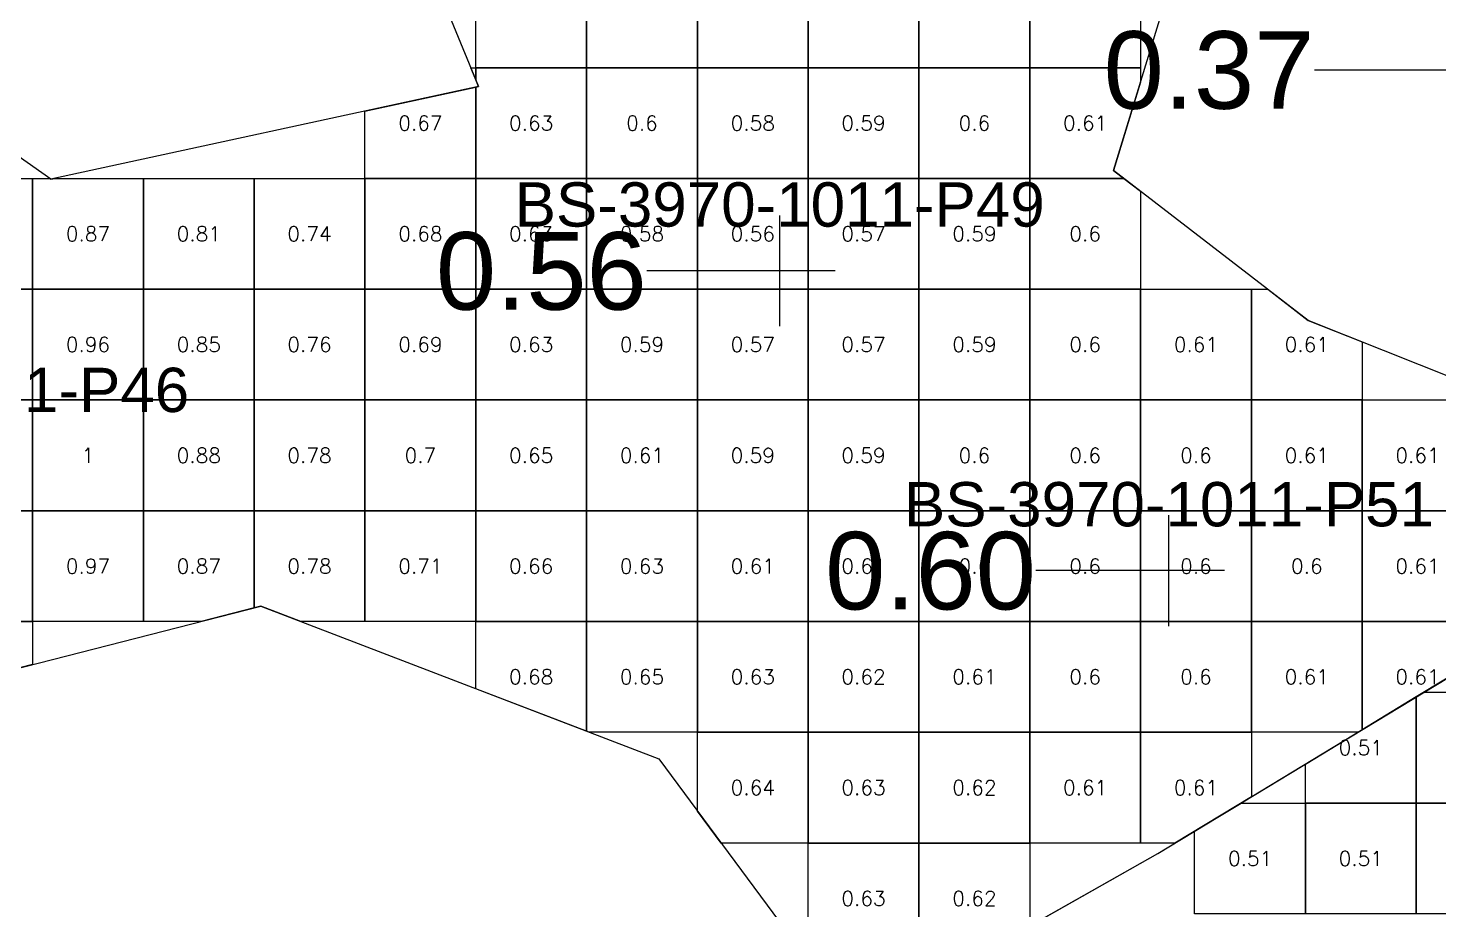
# Model space of a CAD drawing. Header units: inches. Extents: x 469759 to 470079, y 4349683 to 4349873.
# Drawn here: x 469832.68 to 469845.41, y 4349780.52 to 4349788.48 of the extents above; entities that cross this region are included whole.
import ezdxf
from ezdxf.enums import TextEntityAlignment as Align

# ---------------------------------------------------------------- set-up
doc = ezdxf.new("R2010")
doc.units = ezdxf.units.IN
doc.header["$MEASUREMENT"] = 0
for name, color, linetype, lineweight in [('孔口文字', 7, 'Continuous', 0), ('点', 7, 'Continuous', 0), ('爆区方格网', 7, 'Continuous', 0), ('线条', 7, 'Continuous', 0), ('钻孔', 7, 'Continuous', 0)]:
    doc.layers.add(name, color=color, linetype=linetype, lineweight=lineweight)
doc.styles.add('3dmine_textStyle_1', font='txt.shx', dxfattribs={"height": 1, "bigfont": 'gbcbig.shx'})
doc.styles.add('3dmine_textStyle_2', font='arial.ttf', dxfattribs={"height": 1})

msp = doc.modelspace()

# ---------------------------------------------------------------- hatches: boundary and pattern name
at = {"layer": '钻孔', "linetype": 'Continuous', "lineweight": 0, "true_color": 0x00ffff, "extrusion": (0, 1, 0)}
for points in [[(-469840.464, 3960.21), (-469839.464, 3960.21), (-469839.464, 3972.21), (-469840.464, 3972.21)], [(-469843.977, 3960.16), (-469842.977, 3960.16), (-469842.977, 3972.16), (-469843.977, 3972.16)]]:
    msp.add_hatch(color=4, dxfattribs=at).paths.add_polyline_path(points, flags=0)
at = {"layer": '钻孔', "linetype": 'Continuous', "lineweight": 0, "true_color": 0x0000ff, "extrusion": (0, 1, 0)}
msp.add_hatch(color=5, dxfattribs=at).paths.add_polyline_path([(-469832.743, 3959.56), (-469831.743, 3959.56), (-469831.743, 3972.56), (-469832.743, 3972.56)], flags=0)

# ---------------------------------------------------------------- linework, layer by layer
at = {"color": 4, "linetype": 'Continuous', "lineweight": 0, "true_color": 0x00ffff, "elevation": 3972.289}
msp.add_lwpolyline([(469830.523, 4349782.177), (469834.782, 4349783.265), (469838.373, 4349781.886), (469840.149, 4349779.488), (469842.878, 4349781.034), (469845.209, 4349782.446), (469846.209, 4349783.052), (469847.681, 4349783.943), (469845.919, 4349785.172), (469844.233, 4349785.846), (469842.477, 4349787.199), (469843.266, 4349789.779), (469844.355, 4349792.332), (469841.926, 4349793.667), (469839.45, 4349795.182), (469834.07, 4349797.454), (469832.873, 4349793.417), (469835.06, 4349792.05), (469836.746, 4349787.956), (469832.886, 4349787.119), (469830.688, 4349788.666)], dxfattribs=at)
at = {"color": 4, "linetype": 'Continuous', "lineweight": 0, "elevation": 1987.297}
msp.add_lwpolyline([(469837.3, 4349777.874), (469842.878, 4349781.034), (469847.681, 4349783.943), (469855.547, 4349787.292), (469859.965, 4349786.419), (469865.187, 4349784.317), (469869.485, 4349784.222), (469872.956, 4349784.858), (469874.58, 4349781.706), (469870.408, 4349779.03), (469874.262, 4349774.922), (469876.69, 4349772.16), (469874.272, 4349770.414), (469866.414, 4349769.254), (469861.845, 4349771.213), (469856.754, 4349771.099), (469852.439, 4349771.326), (469850.168, 4349770.343), (469847.292, 4349769.245), (469845.59, 4349771.971), (469846.044, 4349775.075), (469840.744, 4349776.814), (469837.3, 4349777.874), (469837.3, 4349777.874)], dxfattribs=at)
at = {"layer": '点', "color": 138, "linetype": 'Continuous', "lineweight": 0, "true_color": 0x004c4c}
for points, elevation in [([(469845.99, 4349788.106), (469844.99, 4349788.106)], 3972.22), ([(469839.464, 4349785.792), (469839.464, 4349786.792)], 3972.21), ([(469839.964, 4349786.292), (469838.964, 4349786.292)], 3972.21), ([(469842.977, 4349783.086), (469842.977, 4349784.086)], 3972.16), ([(469843.477, 4349783.586), (469842.477, 4349783.586)], 3972.16)]:
    msp.add_lwpolyline(points, dxfattribs=dict(at, elevation=elevation))
at = {"layer": '爆区方格网', "color": 4, "linetype": 'Continuous', "lineweight": 0, "true_color": 0x00ffff, "elevation": 3973.48}
for points in [[(469837.721, 4349788.127), (469836.721, 4349788.127), (469836.721, 4349789.127), (469837.721, 4349789.127), (469837.721, 4349788.127)], [(469838.721, 4349788.127), (469837.721, 4349788.127), (469837.721, 4349789.127), (469838.721, 4349789.127), (469838.721, 4349788.127)], [(469839.721, 4349788.127), (469838.721, 4349788.127), (469838.721, 4349789.127), (469839.721, 4349789.127), (469839.721, 4349788.127)], [(469840.721, 4349788.127), (469839.721, 4349788.127), (469839.721, 4349789.127), (469840.721, 4349789.127), (469840.721, 4349788.127)], [(469841.721, 4349788.127), (469840.721, 4349788.127), (469840.721, 4349789.127), (469841.721, 4349789.127), (469841.721, 4349788.127)], [(469842.721, 4349788.127), (469841.721, 4349788.127), (469841.721, 4349789.127), (469842.721, 4349789.127), (469842.721, 4349788.127)], [(469836.721, 4349788.018), (469836.676, 4349788.127), (469836.721, 4349788.127), (469836.721, 4349788.018)], [(469837.721, 4349787.127), (469836.721, 4349787.127), (469836.721, 4349787.951), (469836.746, 4349787.956), (469836.721, 4349788.018), (469836.721, 4349788.127), (469837.721, 4349788.127), (469837.721, 4349787.127)], [(469838.721, 4349787.127), (469837.721, 4349787.127), (469837.721, 4349788.127), (469838.721, 4349788.127), (469838.721, 4349787.127)], [(469839.721, 4349787.127), (469838.721, 4349787.127), (469838.721, 4349788.127), (469839.721, 4349788.127), (469839.721, 4349787.127)], [(469840.721, 4349787.127), (469839.721, 4349787.127), (469839.721, 4349788.127), (469840.721, 4349788.127), (469840.721, 4349787.127)], [(469841.721, 4349787.127), (469840.721, 4349787.127), (469840.721, 4349788.127), (469841.721, 4349788.127), (469841.721, 4349787.127)], [(469842.721, 4349787.996), (469842.477, 4349787.199), (469842.571, 4349787.127), (469841.721, 4349787.127), (469841.721, 4349788.127), (469842.721, 4349788.127), (469842.721, 4349787.996)], [(469836.721, 4349787.127), (469835.721, 4349787.127), (469835.721, 4349787.734), (469836.721, 4349787.951), (469836.721, 4349787.127)], [(469832.721, 4349786.127), (469831.721, 4349786.127), (469831.721, 4349787.127), (469832.721, 4349787.127), (469832.721, 4349786.127)], [(469833.721, 4349786.127), (469832.721, 4349786.127), (469832.721, 4349787.127), (469832.875, 4349787.127), (469832.886, 4349787.119), (469832.922, 4349787.127), (469833.721, 4349787.127), (469833.721, 4349786.127)], [(469834.721, 4349786.127), (469833.721, 4349786.127), (469833.721, 4349787.127), (469834.721, 4349787.127), (469834.721, 4349786.127)], [(469835.721, 4349786.127), (469834.721, 4349786.127), (469834.721, 4349787.127), (469835.721, 4349787.127), (469835.721, 4349786.127)], [(469836.721, 4349786.127), (469835.721, 4349786.127), (469835.721, 4349787.127), (469836.721, 4349787.127), (469836.721, 4349786.127)], [(469837.721, 4349786.127), (469836.721, 4349786.127), (469836.721, 4349787.127), (469837.721, 4349787.127), (469837.721, 4349786.127)], [(469838.721, 4349786.127), (469837.721, 4349786.127), (469837.721, 4349787.127), (469838.721, 4349787.127), (469838.721, 4349786.127)], [(469839.721, 4349786.127), (469838.721, 4349786.127), (469838.721, 4349787.127), (469839.721, 4349787.127), (469839.721, 4349786.127)], [(469840.721, 4349786.127), (469839.721, 4349786.127), (469839.721, 4349787.127), (469840.721, 4349787.127), (469840.721, 4349786.127)], [(469841.721, 4349786.127), (469840.721, 4349786.127), (469840.721, 4349787.127), (469841.721, 4349787.127), (469841.721, 4349786.127)], [(469842.721, 4349787.011), (469842.721, 4349786.127), (469841.721, 4349786.127), (469841.721, 4349787.127), (469842.571, 4349787.127), (469842.721, 4349787.011)], [(469832.721, 4349785.127), (469831.721, 4349785.127), (469831.721, 4349786.127), (469832.721, 4349786.127), (469832.721, 4349785.127)], [(469833.721, 4349785.127), (469832.721, 4349785.127), (469832.721, 4349786.127), (469833.721, 4349786.127), (469833.721, 4349785.127)], [(469834.721, 4349785.127), (469833.721, 4349785.127), (469833.721, 4349786.127), (469834.721, 4349786.127), (469834.721, 4349785.127)], [(469835.721, 4349785.127), (469834.721, 4349785.127), (469834.721, 4349786.127), (469835.721, 4349786.127), (469835.721, 4349785.127)], [(469836.721, 4349785.127), (469835.721, 4349785.127), (469835.721, 4349786.127), (469836.721, 4349786.127), (469836.721, 4349785.127)], [(469837.721, 4349785.127), (469836.721, 4349785.127), (469836.721, 4349786.127), (469837.721, 4349786.127), (469837.721, 4349785.127)], [(469838.721, 4349785.127), (469837.721, 4349785.127), (469837.721, 4349786.127), (469838.721, 4349786.127), (469838.721, 4349785.127)], [(469839.721, 4349785.127), (469838.721, 4349785.127), (469838.721, 4349786.127), (469839.721, 4349786.127), (469839.721, 4349785.127)], [(469840.721, 4349785.127), (469839.721, 4349785.127), (469839.721, 4349786.127), (469840.721, 4349786.127), (469840.721, 4349785.127)], [(469841.721, 4349785.127), (469840.721, 4349785.127), (469840.721, 4349786.127), (469841.721, 4349786.127), (469841.721, 4349785.127)], [(469842.721, 4349785.127), (469841.721, 4349785.127), (469841.721, 4349786.127), (469842.721, 4349786.127), (469842.721, 4349785.127)], [(469843.721, 4349785.127), (469842.721, 4349785.127), (469842.721, 4349786.127), (469843.721, 4349786.127), (469843.721, 4349785.127)], [(469844.233, 4349785.846), (469844.721, 4349785.651), (469844.721, 4349785.127), (469843.721, 4349785.127), (469843.721, 4349786.127), (469843.869, 4349786.127), (469844.233, 4349785.846)], [(469832.721, 4349784.127), (469831.721, 4349784.127), (469831.721, 4349785.127), (469832.721, 4349785.127), (469832.721, 4349784.127)], [(469833.721, 4349784.127), (469832.721, 4349784.127), (469832.721, 4349785.127), (469833.721, 4349785.127), (469833.721, 4349784.127)], [(469834.721, 4349784.127), (469833.721, 4349784.127), (469833.721, 4349785.127), (469834.721, 4349785.127), (469834.721, 4349784.127)], [(469835.721, 4349784.127), (469834.721, 4349784.127), (469834.721, 4349785.127), (469835.721, 4349785.127), (469835.721, 4349784.127)], [(469836.721, 4349784.127), (469835.721, 4349784.127), (469835.721, 4349785.127), (469836.721, 4349785.127), (469836.721, 4349784.127)], [(469837.721, 4349784.127), (469836.721, 4349784.127), (469836.721, 4349785.127), (469837.721, 4349785.127), (469837.721, 4349784.127)], [(469838.721, 4349784.127), (469837.721, 4349784.127), (469837.721, 4349785.127), (469838.721, 4349785.127), (469838.721, 4349784.127)], [(469839.721, 4349784.127), (469838.721, 4349784.127), (469838.721, 4349785.127), (469839.721, 4349785.127), (469839.721, 4349784.127)], [(469840.721, 4349784.127), (469839.721, 4349784.127), (469839.721, 4349785.127), (469840.721, 4349785.127), (469840.721, 4349784.127)], [(469841.721, 4349784.127), (469840.721, 4349784.127), (469840.721, 4349785.127), (469841.721, 4349785.127), (469841.721, 4349784.127)], [(469842.721, 4349784.127), (469841.721, 4349784.127), (469841.721, 4349785.127), (469842.721, 4349785.127), (469842.721, 4349784.127)], [(469843.721, 4349784.127), (469842.721, 4349784.127), (469842.721, 4349785.127), (469843.721, 4349785.127), (469843.721, 4349784.127)], [(469844.721, 4349784.127), (469843.721, 4349784.127), (469843.721, 4349785.127), (469844.721, 4349785.127), (469844.721, 4349784.127)], [(469845.721, 4349784.127), (469844.721, 4349784.127), (469844.721, 4349785.127), (469845.721, 4349785.127), (469845.721, 4349784.127)], [(469832.721, 4349783.127), (469831.721, 4349783.127), (469831.721, 4349784.127), (469832.721, 4349784.127), (469832.721, 4349783.127)], [(469833.721, 4349783.127), (469832.721, 4349783.127), (469832.721, 4349784.127), (469833.721, 4349784.127), (469833.721, 4349783.127)], [(469834.721, 4349783.249), (469834.243, 4349783.127), (469833.721, 4349783.127), (469833.721, 4349784.127), (469834.721, 4349784.127), (469834.721, 4349783.249)], [(469835.721, 4349783.127), (469835.141, 4349783.127), (469834.782, 4349783.265), (469834.721, 4349783.249), (469834.721, 4349784.127), (469835.721, 4349784.127), (469835.721, 4349783.127)], [(469836.721, 4349783.127), (469835.721, 4349783.127), (469835.721, 4349784.127), (469836.721, 4349784.127), (469836.721, 4349783.127)], [(469837.721, 4349783.127), (469836.721, 4349783.127), (469836.721, 4349784.127), (469837.721, 4349784.127), (469837.721, 4349783.127)], [(469838.721, 4349783.127), (469837.721, 4349783.127), (469837.721, 4349784.127), (469838.721, 4349784.127), (469838.721, 4349783.127)], [(469839.721, 4349783.127), (469838.721, 4349783.127), (469838.721, 4349784.127), (469839.721, 4349784.127), (469839.721, 4349783.127)], [(469840.721, 4349783.127), (469839.721, 4349783.127), (469839.721, 4349784.127), (469840.721, 4349784.127), (469840.721, 4349783.127)], [(469841.721, 4349783.127), (469840.721, 4349783.127), (469840.721, 4349784.127), (469841.721, 4349784.127), (469841.721, 4349783.127)], [(469842.721, 4349783.127), (469841.721, 4349783.127), (469841.721, 4349784.127), (469842.721, 4349784.127), (469842.721, 4349783.127)], [(469843.721, 4349783.127), (469842.721, 4349783.127), (469842.721, 4349784.127), (469843.721, 4349784.127), (469843.721, 4349783.127)], [(469844.721, 4349783.127), (469843.721, 4349783.127), (469843.721, 4349784.127), (469844.721, 4349784.127), (469844.721, 4349783.127)], [(469845.721, 4349783.127), (469844.721, 4349783.127), (469844.721, 4349784.127), (469845.721, 4349784.127), (469845.721, 4349783.127)], [(469832.721, 4349782.738), (469831.721, 4349782.483), (469831.721, 4349783.127), (469832.721, 4349783.127), (469832.721, 4349782.738)], [(469837.721, 4349782.136), (469836.721, 4349782.52), (469836.721, 4349783.127), (469837.721, 4349783.127), (469837.721, 4349782.136)], [(469838.721, 4349782.127), (469837.745, 4349782.127), (469837.721, 4349782.136), (469837.721, 4349783.127), (469838.721, 4349783.127), (469838.721, 4349782.127)], [(469839.721, 4349782.127), (469838.721, 4349782.127), (469838.721, 4349783.127), (469839.721, 4349783.127), (469839.721, 4349782.127)], [(469840.721, 4349782.127), (469839.721, 4349782.127), (469839.721, 4349783.127), (469840.721, 4349783.127), (469840.721, 4349782.127)], [(469841.721, 4349782.127), (469840.721, 4349782.127), (469840.721, 4349783.127), (469841.721, 4349783.127), (469841.721, 4349782.127)], [(469842.721, 4349782.127), (469841.721, 4349782.127), (469841.721, 4349783.127), (469842.721, 4349783.127), (469842.721, 4349782.127)], [(469843.721, 4349782.127), (469842.721, 4349782.127), (469842.721, 4349783.127), (469843.721, 4349783.127), (469843.721, 4349782.127)], [(469844.721, 4349782.15), (469844.682, 4349782.127), (469843.721, 4349782.127), (469843.721, 4349783.127), (469844.721, 4349783.127), (469844.721, 4349782.15)], [(469845.721, 4349782.756), (469845.209, 4349782.446), (469844.721, 4349782.15), (469844.721, 4349783.127), (469845.721, 4349783.127), (469845.721, 4349782.756)], [(469839.721, 4349781.127), (469838.935, 4349781.127), (469838.721, 4349781.416), (469838.721, 4349782.127), (469839.721, 4349782.127), (469839.721, 4349781.127)], [(469840.721, 4349781.127), (469839.721, 4349781.127), (469839.721, 4349782.127), (469840.721, 4349782.127), (469840.721, 4349781.127)], [(469841.721, 4349781.127), (469840.721, 4349781.127), (469840.721, 4349782.127), (469841.721, 4349782.127), (469841.721, 4349781.127)], [(469842.721, 4349781.127), (469841.721, 4349781.127), (469841.721, 4349782.127), (469842.721, 4349782.127), (469842.721, 4349781.127)], [(469843.721, 4349781.545), (469843.031, 4349781.127), (469842.721, 4349781.127), (469842.721, 4349782.127), (469843.721, 4349782.127), (469843.721, 4349781.545)], [(469840.721, 4349780.127), (469839.721, 4349780.127), (469839.721, 4349781.127), (469840.721, 4349781.127), (469840.721, 4349780.127)], [(469841.721, 4349780.379), (469841.277, 4349780.127), (469840.721, 4349780.127), (469840.721, 4349781.127), (469841.721, 4349781.127), (469841.721, 4349780.379)]]:
    msp.add_lwpolyline(points, dxfattribs=at)
at = {"layer": '爆区方格网', "color": 4, "linetype": 'Continuous', "lineweight": 0, "elevation": 3972.21}
for points in [[(469845.209, 4349781.488), (469844.209, 4349781.488), (469844.209, 4349781.84), (469845.209, 4349782.446), (469845.209, 4349781.488)], [(469846.209, 4349781.488), (469845.209, 4349781.488), (469845.209, 4349782.446), (469845.279, 4349782.488), (469846.209, 4349782.488), (469846.209, 4349781.488)], [(469844.209, 4349780.488), (469843.209, 4349780.488), (469843.209, 4349781.235), (469843.628, 4349781.488), (469844.209, 4349781.488), (469844.209, 4349780.488)], [(469845.209, 4349780.488), (469844.209, 4349780.488), (469844.209, 4349781.488), (469845.209, 4349781.488), (469845.209, 4349780.488)], [(469846.209, 4349780.488), (469845.209, 4349780.488), (469845.209, 4349781.488), (469846.209, 4349781.488), (469846.209, 4349780.488)]]:
    msp.add_lwpolyline(points, dxfattribs=at)
at = {"layer": '线条', "color": 138, "linetype": 'Continuous', "lineweight": 0, "true_color": 0x004c4c}
for points, elevation in [([(469839.464, 4349786.292), (469839.464, 4349786.292), (469839.464, 4349786.292)], 3972.21), ([(469842.977, 4349783.586), (469842.977, 4349783.586), (469842.977, 4349783.586)], 3972.16)]:
    msp.add_lwpolyline(points, dxfattribs=dict(at, elevation=elevation))
at = {"layer": '钻孔', "color": 8, "linetype": 'Continuous', "lineweight": 0, "true_color": 0x808080}
for elevation in [3972.22, 3960.22]:
    msp.add_lwpolyline([(469845.49, 4349788.106), (469844.29, 4349788.106)], dxfattribs=dict(at, elevation=elevation))
at = {"layer": '钻孔', "color": 4, "linetype": 'Continuous', "lineweight": 0, "true_color": 0x00ffff}
for points, elevation in [([(469839.464, 4349786.292), (469838.264, 4349786.292)], 3972.21), ([(469839.464, 4349786.292), (469838.264, 4349786.292)], 3960.21), ([(469842.977, 4349783.586), (469841.777, 4349783.586)], 3972.16), ([(469842.977, 4349783.586), (469841.777, 4349783.586)], 3960.16)]:
    msp.add_lwpolyline(points, dxfattribs=dict(at, elevation=elevation))

# ---------------------------------------------------------------- texts
at = {"color": 4, "linetype": 'Continuous', "lineweight": 0, "true_color": 0x00ffff, "style": '3dmine_textStyle_1'}
for s, height, p in [('0.67', 0.1333, (469836.221, 4349787.627, 3973.48)), ('0.63', 0.1333, (469837.221, 4349787.627, 3973.48)), ('0.6', 0.1333, (469838.221, 4349787.627, 3973.48)), ('0.58', 0.1333, (469839.221, 4349787.627, 3973.48)), ('0.59', 0.1333, (469840.221, 4349787.627, 3973.48)), ('0.6', 0.1333, (469841.221, 4349787.627, 3973.48)), ('0.61', 0.1333, (469842.221, 4349787.627, 3973.48)), ('0.87', 0.1333, (469833.221, 4349786.627, 3973.48)), ('0.81', 0.1333, (469834.221, 4349786.627, 3973.48)), ('0.74', 0.1333, (469835.221, 4349786.627, 3973.48)), ('0.68', 0.1333, (469836.221, 4349786.627, 3973.48)), ('0.63', 0.1333, (469837.221, 4349786.627, 3973.48)), ('0.58', 0.1333, (469838.221, 4349786.627, 3973.48)), ('0.56', 0.1333, (469839.221, 4349786.627, 3973.48)), ('0.57', 0.1333, (469840.221, 4349786.627, 3973.48)), ('0.59', 0.1333, (469841.221, 4349786.627, 3973.48)), ('0.6', 0.1333, (469842.221, 4349786.627, 3973.48)), ('0.96', 0.1333, (469833.221, 4349785.627, 3973.48)), ('0.85', 0.1333, (469834.221, 4349785.627, 3973.48)), ('0.76', 0.1333, (469835.221, 4349785.627, 3973.48)), ('0.69', 0.1333, (469836.221, 4349785.627, 3973.48)), ('0.63', 0.1333, (469837.221, 4349785.627, 3973.48)), ('0.59', 0.1333, (469838.221, 4349785.627, 3973.48)), ('0.57', 0.1333, (469839.221, 4349785.627, 3973.48)), ('0.57', 0.1333, (469840.221, 4349785.627, 3973.48)), ('0.59', 0.1333, (469841.221, 4349785.627, 3973.48)), ('0.6', 0.1333, (469842.221, 4349785.627, 3973.48)), ('0.61', 0.1333, (469843.221, 4349785.627, 3973.48)), ('0.61', 0.1333, (469844.221, 4349785.627, 3973.48)), ('1', 0.133, (469833.221, 4349784.627, 3973.48)), ('0.88', 0.1333, (469834.221, 4349784.627, 3973.48)), ('0.78', 0.1333, (469835.221, 4349784.627, 3973.48)), ('0.7', 0.1333, (469836.221, 4349784.627, 3973.48)), ('0.65', 0.1333, (469837.221, 4349784.627, 3973.48)), ('0.61', 0.1333, (469838.221, 4349784.627, 3973.48)), ('0.59', 0.1333, (469839.221, 4349784.627, 3973.48)), ('0.59', 0.1333, (469840.221, 4349784.627, 3973.48)), ('0.6', 0.1333, (469841.221, 4349784.627, 3973.48)), ('0.6', 0.1333, (469842.221, 4349784.627, 3973.48)), ('0.6', 0.1333, (469843.221, 4349784.627, 3973.48)), ('0.61', 0.1333, (469844.221, 4349784.627, 3973.48)), ('0.61', 0.1333, (469845.221, 4349784.627, 3973.48)), ('0.97', 0.1333, (469833.221, 4349783.627, 3973.48)), ('0.87', 0.1333, (469834.221, 4349783.627, 3973.48)), ('0.78', 0.1333, (469835.221, 4349783.627, 3973.48)), ('0.71', 0.1333, (469836.221, 4349783.627, 3973.48)), ('0.66', 0.1333, (469837.221, 4349783.627, 3973.48)), ('0.63', 0.1333, (469838.221, 4349783.627, 3973.48)), ('0.61', 0.1333, (469839.221, 4349783.627, 3973.48)), ('0.61', 0.1333, (469840.221, 4349783.627, 3973.48)), ('0.6', 0.1333, (469841.221, 4349783.627, 3973.48)), ('0.6', 0.1333, (469842.221, 4349783.627, 3973.48)), ('0.6', 0.1333, (469843.221, 4349783.627, 3973.48)), ('0.6', 0.1333, (469844.221, 4349783.627, 3973.48)), ('0.61', 0.1333, (469845.221, 4349783.627, 3973.48)), ('0.68', 0.1333, (469837.221, 4349782.627, 3973.48)), ('0.65', 0.1333, (469838.221, 4349782.627, 3973.48)), ('0.63', 0.1333, (469839.221, 4349782.627, 3973.48)), ('0.62', 0.1333, (469840.221, 4349782.627, 3973.48)), ('0.61', 0.1333, (469841.221, 4349782.627, 3973.48)), ('0.6', 0.1333, (469842.221, 4349782.627, 3973.48)), ('0.6', 0.1333, (469843.221, 4349782.627, 3973.48)), ('0.61', 0.1333, (469844.221, 4349782.627, 3973.48)), ('0.61', 0.1333, (469845.221, 4349782.627, 3973.48)), ('0.64', 0.1333, (469839.221, 4349781.627, 3973.48)), ('0.63', 0.1333, (469840.221, 4349781.627, 3973.48)), ('0.62', 0.1333, (469841.221, 4349781.627, 3973.48)), ('0.61', 0.1333, (469842.221, 4349781.627, 3973.48)), ('0.61', 0.1333, (469843.221, 4349781.627, 3973.48)), ('0.63', 0.1333, (469840.221, 4349780.627, 3973.48)), ('0.62', 0.1333, (469841.221, 4349780.627, 3973.48))]:
    msp.add_text(s, height=height, dxfattribs=at).set_placement(p, align=Align.MIDDLE_CENTER)
at = {"color": 4, "linetype": 'Continuous', "lineweight": 0, "style": '3dmine_textStyle_1'}
for p in [(469844.709, 4349781.988, 3972.21), (469843.709, 4349780.988, 3972.21), (469844.709, 4349780.988, 3972.21)]:
    msp.add_text('0.51', height=0.1333, dxfattribs=at).set_placement(p, align=Align.MIDDLE_CENTER)
at = {"layer": '孔口文字', "color": 138, "linetype": 'Continuous', "lineweight": 0, "true_color": 0x004c4c, "style": '3dmine_textStyle_2'}
for s, p in [('BS-3970-1011-P49', (469839.464, 4349786.692, 3972.21)), ('BS-3970-1011-P46', (469831.743, 4349785.018, 3972.56)), ('BS-3970-1011-P51', (469842.977, 4349783.986, 3972.16))]:
    msp.add_text(s, height=0.4, dxfattribs=at).set_placement(p, align=Align.CENTER)
at = {"layer": '钻孔', "color": 8, "linetype": 'Continuous', "lineweight": 0, "true_color": 0x808080, "style": '3dmine_textStyle_2'}
msp.add_text('0.37', height=0.7, dxfattribs=at).set_placement((469844.29, 4349788.106, 3972.22), align=Align.MIDDLE_RIGHT)
at = {"layer": '钻孔', "color": 4, "linetype": 'Continuous', "lineweight": 0, "true_color": 0x00ffff, "style": '3dmine_textStyle_2'}
for s, p in [('0.56', (469838.264, 4349786.292, 3972.21)), ('0.60', (469841.777, 4349783.586, 3972.16))]:
    msp.add_text(s, height=0.7, dxfattribs=at).set_placement(p, align=Align.MIDDLE_RIGHT)

doc.saveas('drawing.dxf')
